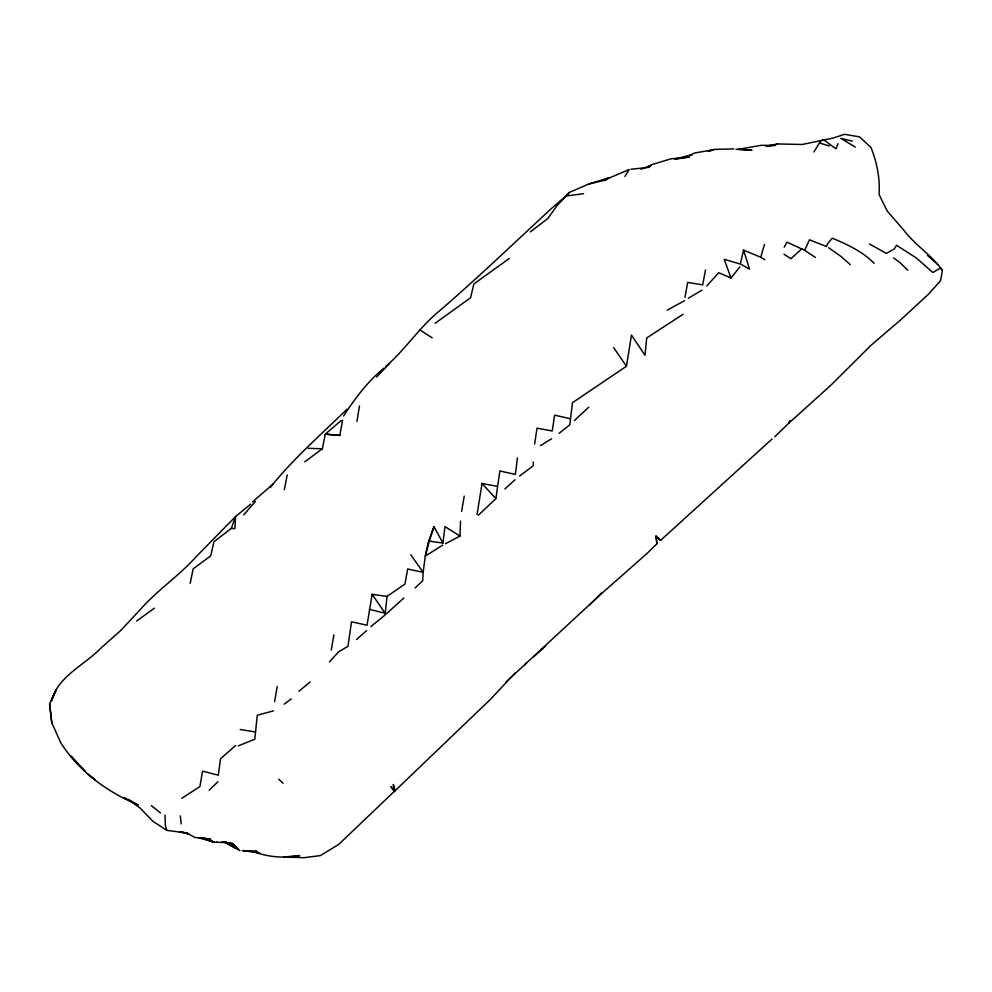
<?xml version="1.0" encoding="UTF-8"?>
<svg xmlns="http://www.w3.org/2000/svg" width="992" height="992" viewBox="0 0 992 992"><rect width="100%" height="100%" fill="white"/><g stroke="black" fill="none" stroke-linecap="round" stroke-linejoin="round"><path stroke-width="1.49" d="M533.262 462.012L533.25 465.744L519.585 476.073M445.433 543.74L459.978 536.077L460.524 521.048M683.017 314.315L646.71 337.962L645.011 355.272L631.458 335.098L626.473 366.234L572.471 402.69L569.83 424.75L559.141 433.33M273.457 710.88L257.25 715.269L254.832 739.201L238.291 745.848M478.417 515.195L495.888 498.579L499.856 470.964L515.381 474.424L517.44 457.895M415.127 587.958L422.679 580.717L423.138 572.334L407.662 568.999L404.947 584.09L387.041 596.428L385.032 615.04L370.909 626.584M410.738 554.702L423.138 572.334L425.308 556.078L429.3 541.161L442.916 543.058L444.999 526.591L459.978 536.077M477.028 514.6L482.038 483.526L497.265 486.316M534.663 444.044L537.007 428.147L552.246 430.999L554.615 415.152L570.189 418.723M387.041 596.428L372.124 594.32L367.04 625.233L351.515 621.786L347.956 646.387L338.495 651.868L329.456 661.912M356.946 421.426L359.476 405.939M461.615 511.413L464.231 496.099M506.193 681.789L600.619 594.406L647.069 553.437L656.915 543.814L656.047 536.176L660.61 540.367L772.086 438.96M274.598 701.666L277.214 686.39M331.266 650.033L333.907 634.781M684.951 297.526L687.667 282.435L702.708 284.853L705.498 269.936M940.59 280.476L942.4 270.332C931.562 254.919 914.897 245.123 903.662 229.983L887.195 211.011L879.048 194.469C880.202 178.374 876.916 162.415 870.988 147.486L859.605 136.896L844.601 134.292L833.082 138.074L802.193 144.485L777.368 143.939L766.035 146.27M304.767 461.875L322.35 448.793L325.252 434.136L339.822 435.426L342.55 420.434M394.295 791.442L393.291 784.474L395.101 790.698L394.295 791.442L390.873 786.656L395.101 790.698L490.47 699.323L515.282 672.824M284.307 489.664L287.209 474.994M190.179 583.432L193.13 568.887L210.726 555.842L213.912 541.793L231.334 528.376L235.55 516.572L250.728 504.134M764.795 259.681L760.752 257.25L764.497 244.454M429.3 541.161L433.963 526.678L442.916 543.058M760.752 257.25L743.541 250.096L740.305 264.046L724.197 259.321L731.017 278.02L739.92 266.86M433.963 526.678L428.37 541.744L425.308 556.078L442.717 545.141M815.474 257.498L804.661 250.306L809.46 239.791L826.472 246.524L827.626 243.71L832.251 238.167C847.453 244.491 862.519 251.546 874.163 263.326M838.079 143.679L835.971 148.812L823.36 139.587L820.731 140.988L813.911 151.912M774.789 436.753L788.789 423.2L789.88 420.534M129.146 799.936L138.26 805.008C107.198 791.976 79.062 771.516 60.785 742.797L51.77 722.771L49.6 703.824L56.259 689.663L51.46 700.761C58.218 675.837 84.556 665.223 101.234 647.788M606.323 179.899L588.727 184.016L569.086 192.547L567.523 195.808L583.556 193.7M784.176 247.12L786.978 242.122L804.661 250.306M524.954 664.938L526.231 662.681M624.861 176.402L629.201 169.508L604.004 180.234M343.567 416.082C354.913 398.536 367.635 381.548 383.842 368.156M569.086 192.547L557.74 204.637L547.795 218.525L530.348 231.892M243.722 514.873L255.378 501.506M376.576 377.059L389.224 363.853M557.74 204.637L567.821 194.382L552.011 207.998C514.637 242.494 477.995 277.71 439.431 310.955L438.997 311.302C419.07 327.695 405.145 349.866 385.553 366.631M270.047 487.692C293 458.998 320.738 434.794 347.026 409.237M940.366 280.872L928.872 293.83L900.761 319.796L870.827 345.476L831.246 384.846L788.789 423.2M706.713 286.006L718.741 272.701L731.017 278.02M589.409 605.145L601.648 592.943M394.667 791.058L338.768 844.378L320.342 855.588L303.949 857.708L283.873 856.964L299.646 855.588C284.022 858.526 267.877 857.15 253.059 851.446M209.151 790.24L217.955 781.708M656.915 543.814L656.047 536.176M574.38 420.534L588.74 407.191M386.372 613.825L403.831 598.027M273.098 484.034L252.439 501.989M802.032 248.62L790.922 258.714L784.015 254.25M533.324 657.101L545.637 646.003M504.841 488.944L515.022 479.806M356.599 639.53L366.519 630.614M235.687 745.426L220.46 758.868L218.327 775.211L202.517 771.131L199.95 786.557L181.772 798.312M102.002 647.131L120.726 630.515L141.261 608.493C158.15 589.496 179.589 575.385 196.466 556.376L235.55 516.572L234.856 528.686L231.334 528.376M341.273 420.484L325.252 434.136L339.822 435.426M298.927 691.238L310.062 681.988M284.245 704.134L291.288 698.864M435.141 323.305L470.568 297.749L473.878 283.96L509.318 258.428M136.685 620.992L154.38 608.183M648.483 167.127L650.876 165.441L641.08 169.272M540.417 445.569L551.602 438.836M688.287 298.294L702.051 290.135M667.182 310.186L684.505 300.7M648.446 166.52L652.079 164.536L671.051 158.807L689.266 157.034L674.721 159.303M767.56 146.394L774.74 145.353L777.368 143.939M603.818 180.333L609.088 177.779L588.727 184.016M685.956 157.207L694.76 152.954L713.223 149.842L709.094 151.119M688.15 156.463L692.069 154.702L674.721 159.154M708.375 151.243L714.19 149.408L733.621 148.887M738.246 149.333L761.05 145.353L774.74 145.353M216.69 842.022L215.723 842.183L232.016 842.964L239.94 850.665L227.304 843.597L225.544 841.712M630.962 169.248L649.19 167.326M735.903 149.271L751.998 150.09L739.772 149.408M308.177 448.31L322.35 448.793M242.296 850.69L256.891 851.694L243.09 850.59L259.706 853.058M208.766 839.976L214.322 842.109L212.052 841.65L210.205 839.046L195.002 837.471L186.484 832.858M188.616 833.974L186.446 832.97L166.743 830.316L152.966 821.339L140.033 808.009L127.856 799.217M200.21 837.781L210.205 839.046M240.2 729.48L255.279 731.96M655.96 536.25L660.61 540.367M180.953 831.817L186.446 832.97M852.302 141.137L840.794 138.347L855.278 147.101M179.85 831.817L188.418 833.912M369.396 609.348L385.107 613.23L372.124 594.32M222.22 841.6L234 844.911L224.378 841.7M198.834 837.843L212.052 841.65M819.355 142.972L829.473 145.998M202.182 837.992L214.322 842.109M126.604 798.771L124.124 797.878L126.145 798.696M224.242 841.886L235.972 846.833M236.84 848.11L227.304 843.597L235.811 848.321M869.426 243.97L886.352 253.406L894.325 248.955L896.52 245.297L916.199 257.858L932.84 272.502L940.478 268.1L942.4 270.332M255.477 850.553L257.548 851.719M741.272 264.43L749.543 269.117L743.541 250.096M419.889 329.914L432.177 337.826M828.68 247.74L840.956 256.432L850.28 264.641M893.606 257.92L899.608 262.248L907.841 270.295M95.244 779.997L88.015 774.256L93.818 778.745M151.292 805.64L160.481 812.932M934.29 260.859L927.47 255.142L938.159 264.852M278.665 779.204L283.018 783.258M482.038 483.526L495.888 498.579M613.614 347.597L626.473 366.234M166.743 830.316L165.354 825.356L164.97 815.126M49.6 703.824L51.77 722.771M181.152 823.844L180.333 815.883M85.064 771.379L71.176 756.326L85.064 771.379"/></g></svg>
